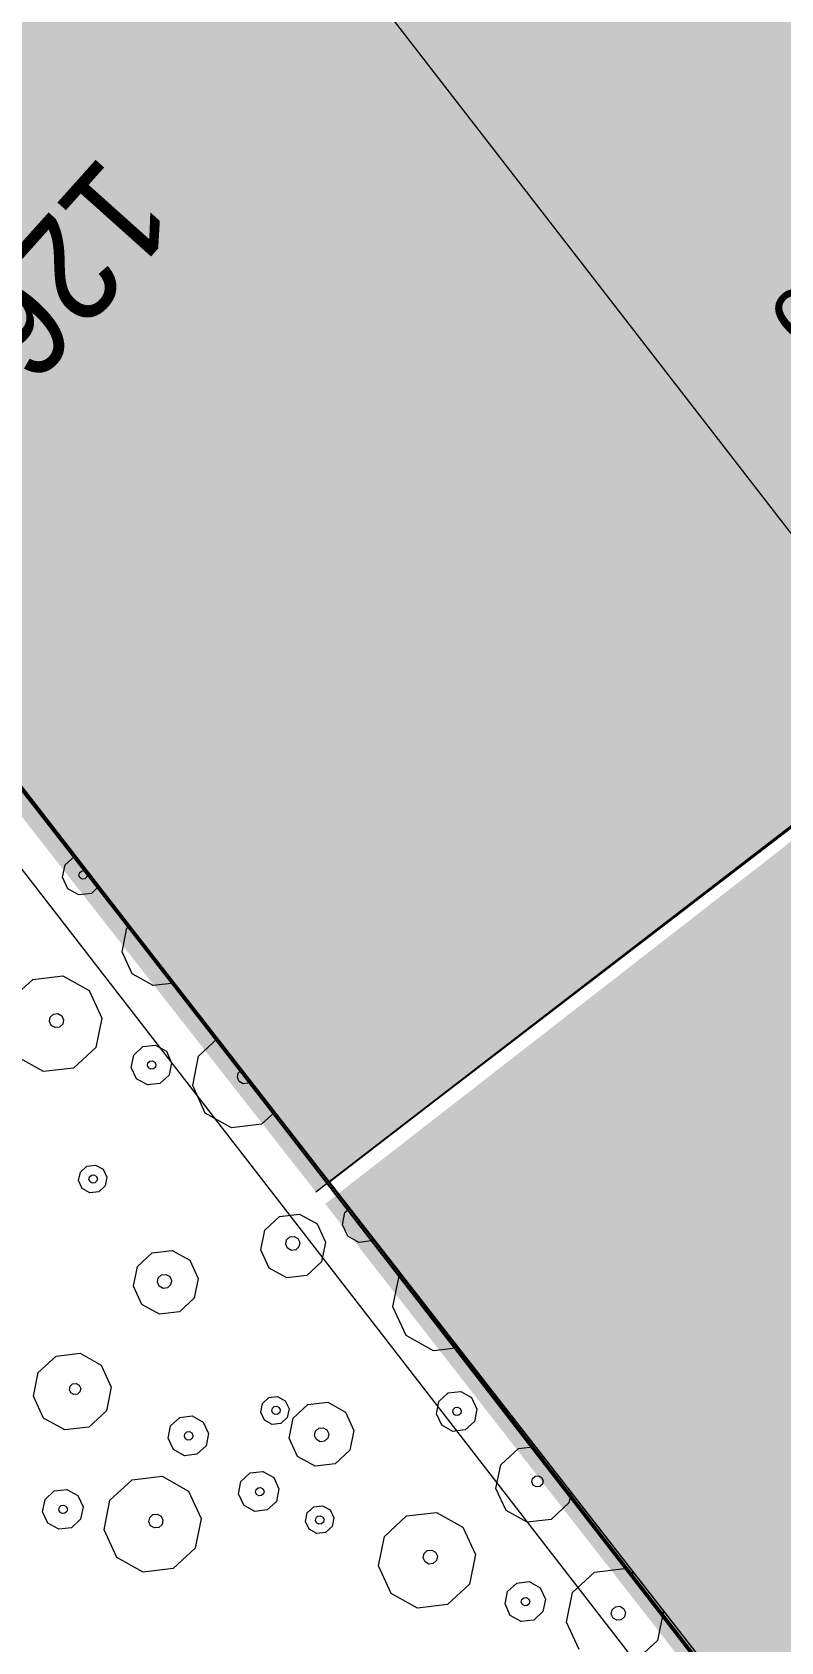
# Model space of a CAD drawing. Header units: metres. Extents: x -2858 to 512, y -1995 to 1252.
# Drawn here: x -559.71 to -556.77, y 406.82 to 413.15 of the extents above; entities that cross this region are included whole.
import ezdxf
from ezdxf.enums import TextEntityAlignment as Align
from ezdxf.lldxf.tags import DXFTag

# ---------------------------------------------------------------- set-up
doc = ezdxf.new("R2010")
doc.units = ezdxf.units.M
for name, color, linetype in [('Calque commun', 7, 'Continuous'), ('Calque11', 7, 'Continuous'), ('Calque15', 7, 'Continuous'), ('Calque17', 7, 'Continuous'), ('Textes', 7, 'Continuous')]:
    doc.layers.add(name, color=color, linetype=linetype)
doc.styles.add('Arial12', font='arial.ttf', dxfattribs={"width": 0.9, "height": 0.41584})
doc.styles.add('Arial18', font='arial.ttf', dxfattribs={"height": 0.309252})
tags = doc.linetypes.add('DASHDOT2', pattern=[0.5, 0.25, -0.125, 0, -0.125]).pattern_tags.tags
tags[10:11] = [DXFTag(74, 4), DXFTag(75, 0), DXFTag(340, '0'), DXFTag(46, 1.0), DXFTag(50, 0.0), DXFTag(44, 0.0), DXFTag(45, 0.0)]
tags[8:9] = [DXFTag(74, 4), DXFTag(75, 0), DXFTag(340, '0'), DXFTag(46, 1.0), DXFTag(50, 0.0), DXFTag(44, 0.0), DXFTag(45, 0.0)]
tags[6:7] = [DXFTag(74, 4), DXFTag(75, 0), DXFTag(340, '0'), DXFTag(46, 1.0), DXFTag(50, 0.0), DXFTag(44, 0.0), DXFTag(45, 0.0)]
tags[4:5] = [DXFTag(74, 4), DXFTag(75, 0), DXFTag(340, '0'), DXFTag(46, 1.0), DXFTag(50, 0.0), DXFTag(44, 0.0), DXFTag(45, 0.0)]
tags = doc.linetypes.add('HIDDEN', pattern=[0.375, 0.25, -0.125]).pattern_tags.tags
tags[6:7] = [DXFTag(74, 4), DXFTag(75, 0), DXFTag(340, '0'), DXFTag(46, 1.0), DXFTag(50, 0.0), DXFTag(44, 0.0), DXFTag(45, 0.0)]
tags[4:5] = [DXFTag(74, 4), DXFTag(75, 0), DXFTag(340, '0'), DXFTag(46, 1.0), DXFTag(50, 0.0), DXFTag(44, 0.0), DXFTag(45, 0.0)]
tags = doc.linetypes.add('HIDDENX2', pattern=[0.75, 0.5, -0.25]).pattern_tags.tags
tags[6:7] = [DXFTag(74, 4), DXFTag(75, 0), DXFTag(340, '0'), DXFTag(46, 1.0), DXFTag(50, 0.0), DXFTag(44, 0.0), DXFTag(45, 0.0)]
tags[4:5] = [DXFTag(74, 4), DXFTag(75, 0), DXFTag(340, '0'), DXFTag(46, 1.0), DXFTag(50, 0.0), DXFTag(44, 0.0), DXFTag(45, 0.0)]

# ---------------------------------------------------------------- blocks, each defined once
blk = doc.blocks.new('toitvillacinqbismi')
at = {"layer": 'Calque commun', "color": 9, "linetype": 'Continuous', "lineweight": -2}
mesh = blk.add_polyface(dxfattribs=at)
corners = [(-2.8069, 24.5933), (-2.8069, 26.4286), (-9.4069, 24.5933), (10.4215, 26.4286), (-2.7879, 33.5933), (17.0215, 33.5933), (17.0215, 24.5933), (-2.7879, 35.4286), (10.412, 33.5933), (10.4215, 24.5933), (10.412, 35.4286), (-9.3974, 33.5933), (17.8815, 39.3192), (17.8815, 45.9286), (8.8815, 45.9286), (8.8815, 39.3192)]
mesh.append_faces([[corners[k] for k in face] for face in [(12, 13, 14, 15)]], dxfattribs={"color": 9})
mesh.append_faces([[corners[k] for k in face] for face in [(3, 4, 1), (5, 3, 6), (11, 1, 4)]], dxfattribs={"vtx0": -1, "vtx1": -1, "color": 9})
mesh.append_faces([[corners[k] for k in face] for face in [(3, 8, 4)]], dxfattribs={"vtx0": -1, "vtx1": -1, "vtx2": -1, "color": 9})
mesh.append_faces([[corners[k] for k in face] for face in [(0, 1, 2)]], dxfattribs={"vtx1": -1, "color": 9})
mesh.append_faces([[corners[k] for k in face] for face in [(7, 4, 8), (11, 2, 1), (5, 8, 3)]], dxfattribs={"vtx1": -1, "vtx2": -1, "color": 9})
mesh.append_faces([[corners[k] for k in face] for face in [(3, 9, 6), (8, 10, 7)]], dxfattribs={"vtx2": -1, "color": 9})
blk = doc.blocks.new('geometrebondepartleger')
at = {"layer": 'Calque commun', "color": 3, "linetype": 'HIDDEN', "lineweight": 18}
blk.add_line((127.6994, 67.7265), (142.0277, 145.8978), dxfattribs=at)
at = {"layer": 'Calque commun', "color": 10, "linetype": 'DASHDOT2', "lineweight": 18, "flags": 128}
blk.add_lwpolyline([(45.2867, 98.0868), (42.9361, 93.8756), (22.4919, 69.3549), (46.896, 54.8213), (60.0219, 76.4824), (130.1549, 64.2531), (145.3143, 148.376), (109.3485, 154.881), (91.263, 130.1164), (87.3779, 124.8321), (86.3313, 123.2789), (83.8109, 118.8118), (74.9183, 102.5858), (72.6157, 98.3586), (63.0649, 85.9136), (45.1583, 97.9611)], close=True, dxfattribs=at)
at = {"layer": 'Calque11', "color": 7, "linetype": 'Continuous', "lineweight": 9}
blk.add_polyline3d([(125.0277, 35.9078, 79), (133.3383, 81.851, 79), (145.3136, 148.3761, 79)], dxfattribs=at)
at = {"layer": 'Calque17', "color": 1, "linetype": 'Continuous', "lineweight": 9}
for points in [[(125.174, 36.6886, 79), (126.5286, 44.1348, 79), (125.0378, 35.9435, 79), (126.4161, 43.4883, 79), (128.681, 56.0642, 79), (129.9759, 63.1341, 79), (132.1933, 75.6042, 79), (133.3383, 81.851, 79), (135.2222, 92.3412, 79), (136.4776, 99.3268, 79), (138.1727, 108.7115, 79), (140.4846, 121.4626, 79), (141.0933, 124.9318, 79)], [(125.3707, 36.6528, 79), (126.7254, 44.0992, 79), (125.2346, 35.9078, 79), (126.6129, 43.4526, 79), (128.8778, 56.0285, 79), (130.1727, 63.0986, 79), (132.3901, 75.5687, 79), (133.5351, 81.8153, 79), (135.4191, 92.3058, 79), (136.6745, 99.2914, 79), (138.3695, 108.676, 79), (140.6815, 121.4274, 79), (141.2903, 124.8972, 79)]]:
    blk.add_polyline3d(points, dxfattribs=at)
at = {"layer": 'Calque15', "color": 1, "linetype": 'ByBlock', "lineweight": -2, "style": 'Arial12', "width": 0.9}
blk.add_text('126.33', height=0.41584, dxfattribs=at).set_placement((130.3981, 76.0862, 205.3307), align=Align.TOP_LEFT)
blk = doc.blocks.new('pattern')
at = {"layer": 'Calque commun', "color": 54, "linetype": 'Continuous', "lineweight": 9}
for p, q in [((62.966, 69.8137), (63.0682, 69.874)), ((63.0682, 69.874), (63.1863, 69.8628)), ((62.9657, 69.8131), (62.966, 69.8137)), ((63.071, 69.7065), (63.0859, 69.7153)), ((63.0859, 69.7153), (63.1031, 69.7136)), ((63.1031, 69.7136), (63.1161, 69.7022)), ((63.0641, 69.6906), (63.071, 69.7065)), ((63.0678, 69.6737), (63.0641, 69.6906)), ((63.0808, 69.6623), (63.0678, 69.6737)), ((63.098, 69.6606), (63.0808, 69.6623)), ((63.1129, 69.6694), (63.098, 69.6606)), ((63.1198, 69.6853), (63.1129, 69.6694)), ((63.1161, 69.7022), (63.1198, 69.6853)), ((63.3011, 69.6684), (63.2539, 69.5595)), ((62.9446, 69.589), (62.934, 69.6368)), ((63.0335, 69.5105), (62.9446, 69.589)), ((63.2539, 69.5595), (63.1517, 69.4992)), ((63.1517, 69.4992), (63.0335, 69.5105)), ((63.2419, 69.4377), (63.2844, 69.4628)), ((63.2844, 69.4628), (63.3337, 69.4581)), ((63.2222, 69.3923), (63.2419, 69.4377)), ((63.2885, 69.3967), (63.2975, 69.402)), ((63.2975, 69.402), (63.3078, 69.401)), ((63.3078, 69.401), (63.3156, 69.3941)), ((63.3337, 69.4581), (63.3707, 69.4254)), ((63.3707, 69.4254), (63.3815, 69.3771)), ((63.2329, 69.344), (63.2222, 69.3923)), ((63.27, 69.3113), (63.2329, 69.344)), ((63.2844, 69.3872), (63.2885, 69.3967)), ((63.2866, 69.3771), (63.2844, 69.3872)), ((63.2944, 69.3702), (63.2866, 69.3771)), ((63.3048, 69.3692), (63.2944, 69.3702)), ((63.3137, 69.3745), (63.3048, 69.3692)), ((63.3178, 69.384), (63.3137, 69.3745)), ((63.3156, 69.3941), (63.3178, 69.384)), ((63.3815, 69.3771), (63.3618, 69.3318)), ((63.3192, 69.3066), (63.27, 69.3113)), ((63.3618, 69.3318), (63.3192, 69.3066)), ((62.8609, 69.2317), (62.8987, 69.2539)), ((62.8987, 69.2539), (62.9932, 69.2449)), ((62.9932, 69.2449), (63.0643, 69.1821)), ((63.0643, 69.1821), (63.085, 69.0895)), ((63.2945, 69.1157), (63.3966, 69.1761)), ((63.3966, 69.1761), (63.5148, 69.1648)), ((63.5148, 69.1648), (63.6037, 69.0863)), ((62.8954, 69.1072), (62.9009, 69.1199)), ((62.8984, 69.0937), (62.8954, 69.1072)), ((62.9088, 69.0845), (62.8984, 69.0937)), ((62.9009, 69.1199), (62.9128, 69.127)), ((62.9226, 69.0832), (62.9088, 69.0845)), ((62.9128, 69.127), (62.9266, 69.1256)), ((62.9345, 69.0903), (62.9226, 69.0832)), ((62.9266, 69.1256), (62.937, 69.1165)), ((62.94, 69.103), (62.9345, 69.0903)), ((62.937, 69.1165), (62.94, 69.103)), ((63.085, 69.0895), (63.0472, 69.0024)), ((63.2472, 69.0069), (63.2945, 69.1157)), ((63.6037, 69.0863), (63.6295, 68.9705)), ((63.3994, 69.0085), (63.4143, 69.0173)), ((63.4143, 69.0173), (63.4316, 69.0157)), ((62.871, 68.9631), (62.8205, 69.0076)), ((62.9655, 68.9541), (62.871, 68.9631)), ((63.0472, 69.0024), (62.9655, 68.9541)), ((63.2731, 68.8911), (63.2472, 69.0069)), ((63.3925, 68.9927), (63.3994, 69.0085)), ((63.3963, 68.9758), (63.3925, 68.9927)), ((63.4093, 68.9643), (63.3963, 68.9758)), ((63.4265, 68.9627), (63.4093, 68.9643)), ((63.4414, 68.9715), (63.4265, 68.9627)), ((63.4316, 69.0157), (63.4445, 69.0042)), ((63.4483, 68.9874), (63.4414, 68.9715)), ((63.4445, 69.0042), (63.4483, 68.9874)), ((63.6295, 68.9705), (63.5823, 68.8616)), ((63.362, 68.8125), (63.2731, 68.8911)), ((63.5823, 68.8616), (63.4801, 68.8013)), ((63.4801, 68.8013), (63.362, 68.8125)), ((62.8451, 68.693), (62.8648, 68.7384)), ((62.8648, 68.7384), (62.9074, 68.7635)), ((62.9074, 68.7635), (62.9566, 68.7588)), ((62.9115, 68.6974), (62.9204, 68.7027)), ((62.9204, 68.7027), (62.9307, 68.7017)), ((62.9307, 68.7017), (62.9385, 68.6948)), ((62.9566, 68.7588), (62.9937, 68.7261)), ((62.9937, 68.7261), (63.0044, 68.6778)), ((62.8559, 68.6448), (62.8451, 68.693)), ((62.8929, 68.612), (62.8559, 68.6448)), ((62.9073, 68.6879), (62.9115, 68.6974)), ((62.9096, 68.6778), (62.9073, 68.6879)), ((62.9174, 68.6709), (62.9096, 68.6778)), ((62.9277, 68.6699), (62.9174, 68.6709)), ((62.9366, 68.6752), (62.9277, 68.6699)), ((62.9408, 68.6847), (62.9366, 68.6752)), ((62.9385, 68.6948), (62.9408, 68.6847)), ((63.0044, 68.6778), (62.9847, 68.6325)), ((62.9422, 68.6073), (62.8929, 68.612)), ((62.9847, 68.6325), (62.9422, 68.6073)), ((63.5453, 68.5731), (63.5591, 68.6048)), ((63.5591, 68.6048), (63.5889, 68.6224)), ((63.5848, 68.5703), (63.5889, 68.5798)), ((63.5889, 68.6224), (63.6234, 68.6191)), ((63.5889, 68.5798), (63.5979, 68.5851)), ((63.5979, 68.5851), (63.6082, 68.5841)), ((63.6082, 68.5841), (63.616, 68.5773)), ((63.616, 68.5773), (63.6182, 68.5671)), ((63.6234, 68.6191), (63.6493, 68.5962)), ((63.6493, 68.5962), (63.6568, 68.5624)), ((62.7334, 68.5243), (62.8079, 68.4585)), ((63.5529, 68.5393), (63.5453, 68.5731)), ((63.5788, 68.5164), (63.5529, 68.5393)), ((63.6133, 68.5131), (63.5788, 68.5164)), ((63.5871, 68.5602), (63.5848, 68.5703)), ((63.5948, 68.5533), (63.5871, 68.5602)), ((63.6052, 68.5523), (63.5948, 68.5533)), ((63.6141, 68.5576), (63.6052, 68.5523)), ((63.6431, 68.5307), (63.6133, 68.5131)), ((63.6182, 68.5671), (63.6141, 68.5576)), ((63.6568, 68.5624), (63.6431, 68.5307)), ((62.8079, 68.4585), (62.8348, 68.3379)), ((63.2504, 68.4338), (63.3185, 68.474)), ((63.3185, 68.474), (63.3973, 68.4665)), ((63.3973, 68.4665), (63.4566, 68.4141)), ((63.2189, 68.3612), (63.2504, 68.4338)), ((63.4566, 68.4141), (63.4738, 68.3369)), ((63.6181, 68.3681), (63.6607, 68.3933)), ((63.6607, 68.3933), (63.7099, 68.3886)), ((63.7099, 68.3886), (63.747, 68.3559)), ((62.8348, 68.3379), (62.7856, 68.2244)), ((63.2361, 68.284), (63.2189, 68.3612)), ((63.3192, 68.3535), (63.326, 68.3694)), ((63.3229, 68.3366), (63.3192, 68.3535)), ((63.3359, 68.3252), (63.3229, 68.3366)), ((63.326, 68.3694), (63.3409, 68.3782)), ((63.3531, 68.3235), (63.3359, 68.3252)), ((63.3409, 68.3782), (63.3582, 68.3765)), ((63.368, 68.3323), (63.3531, 68.3235)), ((63.3582, 68.3765), (63.3711, 68.3651)), ((63.3749, 68.3482), (63.368, 68.3323)), ((63.3711, 68.3651), (63.3749, 68.3482)), ((63.4738, 68.3369), (63.4423, 68.2643)), ((63.5984, 68.3228), (63.6181, 68.3681)), ((63.6092, 68.2745), (63.5984, 68.3228)), ((63.6594, 68.3206), (63.6635, 68.3301)), ((63.6635, 68.3301), (63.6724, 68.3354)), ((63.6724, 68.3354), (63.6828, 68.3344)), ((63.6828, 68.3344), (63.6905, 68.3275)), ((63.6905, 68.3275), (63.6928, 68.3174)), ((63.747, 68.3559), (63.7577, 68.3076)), ((63.2954, 68.2316), (63.2361, 68.284)), ((63.4423, 68.2643), (63.3742, 68.2241)), ((63.6463, 68.2418), (63.6092, 68.2745)), ((63.6616, 68.3104), (63.6594, 68.3206)), ((63.6694, 68.3036), (63.6616, 68.3104)), ((63.6797, 68.3026), (63.6694, 68.3036)), ((63.6887, 68.3079), (63.6797, 68.3026)), ((63.6928, 68.3174), (63.6887, 68.3079)), ((63.7381, 68.2622), (63.6955, 68.2371)), ((63.7577, 68.3076), (63.7381, 68.2622)), ((63.9085, 68.2173), (64.0107, 68.2777)), ((64.0107, 68.2777), (64.1288, 68.2664)), ((64.1288, 68.2664), (64.2178, 68.1879)), ((62.7856, 68.2244), (62.6792, 68.1616)), ((63.3742, 68.2241), (63.2954, 68.2316)), ((63.3567, 68.1873), (63.3865, 68.2049)), ((63.3865, 68.2049), (63.421, 68.2016)), ((63.421, 68.2016), (63.4469, 68.1787)), ((63.6955, 68.2371), (63.6463, 68.2418)), ((63.8613, 68.1085), (63.9085, 68.2173)), ((62.6792, 68.1616), (62.6682, 68.1627)), ((63.343, 68.1555), (63.3567, 68.1873)), ((63.3505, 68.1218), (63.343, 68.1555)), ((63.3786, 68.1552), (63.3827, 68.1647)), ((63.3809, 68.145), (63.3786, 68.1552)), ((63.3886, 68.1382), (63.3809, 68.145)), ((63.3827, 68.1647), (63.3917, 68.17)), ((63.399, 68.1372), (63.3886, 68.1382)), ((63.3917, 68.17), (63.402, 68.169)), ((63.4079, 68.1424), (63.399, 68.1372)), ((63.402, 68.169), (63.4098, 68.1621)), ((63.4121, 68.152), (63.4079, 68.1424)), ((63.4098, 68.1621), (63.4121, 68.152)), ((63.4544, 68.1449), (63.4407, 68.1132)), ((63.4469, 68.1787), (63.4544, 68.1449)), ((64.2178, 68.1879), (64.2436, 68.0721)), ((63.3764, 68.0989), (63.3505, 68.1218)), ((63.4109, 68.0956), (63.3764, 68.0989)), ((63.4407, 68.1132), (63.4109, 68.0956)), ((63.8871, 67.9926), (63.8613, 68.1085)), ((64.0066, 68.0943), (64.0135, 68.1101)), ((64.0103, 68.0774), (64.0066, 68.0943)), ((64.0233, 68.0659), (64.0103, 68.0774)), ((64.0135, 68.1101), (64.0284, 68.1189)), ((64.0284, 68.1189), (64.0456, 68.1173)), ((64.0554, 68.0731), (64.0405, 68.0643)), ((64.0456, 68.1173), (64.0586, 68.1058)), ((64.0623, 68.0889), (64.0554, 68.0731)), ((64.0586, 68.1058), (64.0623, 68.0889)), ((64.2436, 68.0721), (64.1964, 67.9632)), ((63.6204, 67.9709), (63.64, 68.0163)), ((63.64, 68.0163), (63.6826, 68.0414)), ((63.6826, 68.0414), (63.7318, 68.0367)), ((63.7318, 68.0367), (63.7689, 68.004)), ((64.0405, 68.0643), (64.0233, 68.0659)), ((62.6369, 67.9893), (62.65, 67.9881)), ((62.65, 67.9881), (62.687, 67.9554)), ((62.687, 67.9554), (62.6978, 67.9071)), ((63.6311, 67.9227), (63.6204, 67.9709)), ((63.6826, 67.9658), (63.6867, 67.9753)), ((63.6848, 67.9557), (63.6826, 67.9658)), ((63.6926, 67.9488), (63.6848, 67.9557)), ((63.6867, 67.9753), (63.6956, 67.9806)), ((63.7029, 67.9478), (63.6926, 67.9488)), ((63.6956, 67.9806), (63.706, 67.9796)), ((63.7119, 67.9531), (63.7029, 67.9478)), ((63.706, 67.9796), (63.7138, 67.9727)), ((63.716, 67.9626), (63.7119, 67.9531)), ((63.7138, 67.9727), (63.716, 67.9626)), ((63.7797, 67.9557), (63.76, 67.9104)), ((63.7689, 68.004), (63.7797, 67.9557)), ((63.976, 67.9141), (63.8871, 67.9926)), ((64.1964, 67.9632), (64.0942, 67.9028)), ((62.6211, 67.8992), (62.6207, 67.8992)), ((62.63, 67.9044), (62.6211, 67.8992)), ((62.6261, 67.9292), (62.6319, 67.9241)), ((62.6341, 67.914), (62.63, 67.9044)), ((62.6319, 67.9241), (62.6341, 67.914)), ((62.6978, 67.9071), (62.6781, 67.8617)), ((62.7732, 67.8573), (62.8413, 67.8975)), ((62.8413, 67.8975), (62.9201, 67.89)), ((62.9201, 67.89), (62.9794, 67.8376)), ((63.6682, 67.8899), (63.6311, 67.9227)), ((63.7174, 67.8852), (63.6682, 67.8899)), ((63.76, 67.9104), (63.7174, 67.8852)), ((64.0942, 67.9028), (63.976, 67.9141)), ((62.6355, 67.8366), (62.6098, 67.839)), ((62.6781, 67.8617), (62.6355, 67.8366)), ((62.7417, 67.7847), (62.7732, 67.8573)), ((62.9794, 67.8376), (62.9966, 67.7604)), ((64.1647, 67.796), (64.1844, 67.8413)), ((64.1844, 67.8413), (64.2269, 67.8665)), ((64.2269, 67.8665), (64.2762, 67.8618)), ((64.2762, 67.8618), (64.3132, 67.829)), ((64.3132, 67.829), (64.324, 67.7808)), ((62.7589, 67.7075), (62.7417, 67.7847)), ((62.8347, 67.7673), (62.8416, 67.7832)), ((62.8385, 67.7504), (62.8347, 67.7673)), ((62.8416, 67.7832), (62.8565, 67.792)), ((62.8565, 67.792), (62.8737, 67.7904)), ((62.8737, 67.7904), (62.8867, 67.7789)), ((62.8905, 67.762), (62.8836, 67.7461)), ((62.8867, 67.7789), (62.8905, 67.762)), ((62.9966, 67.7604), (62.9651, 67.6878)), ((64.1754, 67.7477), (64.1647, 67.796)), ((64.2269, 67.7908), (64.231, 67.8004)), ((64.2291, 67.7807), (64.2269, 67.7908)), ((64.2369, 67.7738), (64.2291, 67.7807)), ((64.231, 67.8004), (64.24, 67.8056)), ((64.2473, 67.7728), (64.2369, 67.7738)), ((64.24, 67.8056), (64.2503, 67.8046)), ((64.2562, 67.7781), (64.2473, 67.7728)), ((64.2503, 67.8046), (64.2581, 67.7978)), ((64.2603, 67.7876), (64.2562, 67.7781)), ((64.2581, 67.7978), (64.2603, 67.7876)), ((64.324, 67.7808), (64.3043, 67.7354)), ((62.8182, 67.6551), (62.7589, 67.7075)), ((62.8515, 67.739), (62.8385, 67.7504)), ((62.8687, 67.7373), (62.8515, 67.739)), ((62.8836, 67.7461), (62.8687, 67.7373)), ((64.2125, 67.715), (64.1754, 67.7477)), ((64.2617, 67.7103), (64.2125, 67.715)), ((64.3043, 67.7354), (64.2617, 67.7103)), ((62.897, 67.6476), (62.8182, 67.6551)), ((62.9651, 67.6878), (62.897, 67.6476)), ((63.7594, 67.6093), (63.8412, 67.6576)), ((63.8412, 67.6576), (63.9357, 67.6486)), ((63.9357, 67.6486), (64.0068, 67.5858)), ((63.1823, 67.5071), (63.2138, 67.5797)), ((63.2138, 67.5797), (63.2819, 67.6199)), ((63.2819, 67.6199), (63.3607, 67.6124)), ((63.3607, 67.6124), (63.42, 67.5601)), ((63.7217, 67.5222), (63.7594, 67.6093)), ((64.0068, 67.5858), (64.0275, 67.4931)), ((63.1995, 67.4299), (63.1823, 67.5071)), ((63.2827, 67.4913), (63.2896, 67.5071)), ((63.2896, 67.5071), (63.3045, 67.5159)), ((63.3045, 67.5159), (63.3218, 67.5143)), ((63.3218, 67.5143), (63.3347, 67.5029)), ((63.3347, 67.5029), (63.3385, 67.486)), ((63.42, 67.5601), (63.4372, 67.4828)), ((63.7423, 67.4296), (63.7217, 67.5222)), ((63.8379, 67.5109), (63.8434, 67.5236)), ((63.8409, 67.4973), (63.8379, 67.5109)), ((63.8434, 67.5236), (63.8553, 67.5306)), ((63.8553, 67.5306), (63.8691, 67.5293)), ((63.8691, 67.5293), (63.8795, 67.5201)), ((63.8825, 67.5066), (63.877, 67.4939)), ((63.8795, 67.5201), (63.8825, 67.5066)), ((63.2865, 67.4744), (63.2827, 67.4913)), ((63.2995, 67.4629), (63.2865, 67.4744)), ((63.3167, 67.4613), (63.2995, 67.4629)), ((63.3316, 67.4701), (63.3167, 67.4613)), ((63.3385, 67.486), (63.3316, 67.4701)), ((63.4372, 67.4828), (63.4057, 67.4103)), ((63.8513, 67.4882), (63.8409, 67.4973)), ((63.8651, 67.4869), (63.8513, 67.4882)), ((63.877, 67.4939), (63.8651, 67.4869)), ((64.0275, 67.4931), (63.9897, 67.406)), ((63.2588, 67.3775), (63.1995, 67.4299)), ((63.3376, 67.37), (63.2588, 67.3775)), ((63.4057, 67.4103), (63.3376, 67.37)), ((63.8135, 67.3667), (63.7423, 67.4296)), ((63.9897, 67.406), (63.908, 67.3577)), ((62.5249, 67.368), (62.5956, 67.3612)), ((62.5956, 67.3612), (62.6846, 67.2827)), ((63.908, 67.3577), (63.8135, 67.3667)), ((62.6846, 67.2827), (62.7104, 67.1669)), ((62.4971, 67.2136), (62.5124, 67.2121)), ((62.5124, 67.2121), (62.5254, 67.2006)), ((62.5292, 67.1837), (62.5223, 67.1679)), ((62.5254, 67.2006), (62.5292, 67.1837)), ((62.4901, 67.1607), (62.4879, 67.1627)), ((62.5074, 67.1591), (62.4901, 67.1607)), ((62.5223, 67.1679), (62.5074, 67.1591)), ((62.7104, 67.1669), (62.6632, 67.058)), ((62.6632, 67.058), (62.561, 66.9977)), ((63.1566, 67.0472), (63.1864, 67.0648)), ((63.1864, 67.0648), (63.2208, 67.0615)), ((63.2208, 67.0615), (63.2468, 67.0386)), ((62.561, 66.9977), (62.4599, 67.0073)), ((63.1428, 67.0154), (63.1566, 67.0472)), ((63.1503, 66.9817), (63.1428, 67.0154)), ((63.1806, 67.0126), (63.1847, 67.0221)), ((63.1828, 67.0024), (63.1806, 67.0126)), ((63.1906, 66.9956), (63.1828, 67.0024)), ((63.1847, 67.0221), (63.1936, 67.0274)), ((63.2009, 66.9946), (63.1906, 66.9956)), ((63.1936, 67.0274), (63.204, 67.0264)), ((63.2099, 66.9999), (63.2009, 66.9946)), ((63.204, 67.0264), (63.2118, 67.0195)), ((63.214, 67.0094), (63.2099, 66.9999)), ((63.2118, 67.0195), (63.214, 67.0094)), ((63.2543, 67.0048), (63.2405, 66.9731)), ((63.2468, 67.0386), (63.2543, 67.0048)), ((62.6315, 66.8908), (62.6512, 66.9361)), ((62.6512, 66.9361), (62.6938, 66.9613)), ((62.6938, 66.9613), (62.743, 66.9566)), ((62.743, 66.9566), (62.78, 66.9238)), ((63.1763, 66.9587), (63.1503, 66.9817)), ((63.2107, 66.9555), (63.1763, 66.9587)), ((63.2405, 66.9731), (63.2107, 66.9555)), ((62.6423, 66.8425), (62.6315, 66.8908)), ((62.6937, 66.8856), (62.6978, 66.8952)), ((62.696, 66.8755), (62.6937, 66.8856)), ((62.7037, 66.8686), (62.696, 66.8755)), ((62.6978, 66.8952), (62.7068, 66.9004)), ((62.7141, 66.8676), (62.7037, 66.8686)), ((62.7068, 66.9004), (62.7171, 66.8995)), ((62.723, 66.8729), (62.7141, 66.8676)), ((62.7171, 66.8995), (62.7249, 66.8926)), ((62.7272, 66.8824), (62.723, 66.8729)), ((62.7249, 66.8926), (62.7272, 66.8824)), ((62.7908, 66.8756), (62.7711, 66.8302)), ((62.78, 66.9238), (62.7908, 66.8756)), ((62.6793, 66.8098), (62.6423, 66.8425)), ((62.7285, 66.8051), (62.6793, 66.8098)), ((62.7711, 66.8302), (62.7285, 66.8051)), ((62.4109, 66.7359), (62.4737, 66.6806)), ((62.4737, 66.6806), (62.4943, 66.5879)), ((62.6566, 66.5053), (62.7038, 66.6142)), ((62.7038, 66.6142), (62.806, 66.6745)), ((62.806, 66.6745), (62.9241, 66.6633)), ((62.9241, 66.6633), (63.013, 66.5847)), ((62.4943, 66.5879), (62.4565, 66.5008)), ((63.013, 66.5847), (63.0388, 66.4689)), ((62.4565, 66.5008), (62.3748, 66.4525)), ((62.6824, 66.3895), (62.6566, 66.5053)), ((62.8019, 66.4911), (62.8087, 66.507)), ((62.8056, 66.4742), (62.8019, 66.4911)), ((62.8087, 66.507), (62.8236, 66.5158)), ((62.8236, 66.5158), (62.8409, 66.5141)), ((62.8409, 66.5141), (62.8538, 66.5027)), ((62.8538, 66.5027), (62.8576, 66.4858)), ((62.3748, 66.4525), (62.3601, 66.4539)), ((62.8186, 66.4628), (62.8056, 66.4742)), ((62.8358, 66.4611), (62.8186, 66.4628)), ((62.8507, 66.4699), (62.8358, 66.4611)), ((62.8576, 66.4858), (62.8507, 66.4699)), ((62.7713, 66.311), (62.6824, 66.3895)), ((62.8895, 66.2997), (62.7713, 66.311)), ((62.3253, 66.2611), (62.3659, 66.2573)), ((62.3659, 66.2573), (62.403, 66.2246)), ((62.3167, 66.1863), (62.3208, 66.1959)), ((62.3189, 66.1762), (62.3167, 66.1863)), ((62.3267, 66.1693), (62.3189, 66.1762)), ((62.3208, 66.1959), (62.3297, 66.2011)), ((62.3297, 66.2011), (62.3401, 66.2002)), ((62.346, 66.1736), (62.337, 66.1684)), ((62.3401, 66.2002), (62.3478, 66.1933)), ((62.3501, 66.1832), (62.346, 66.1736)), ((62.3478, 66.1933), (62.3501, 66.1832)), ((62.4137, 66.1763), (62.3941, 66.1309)), ((62.403, 66.2246), (62.4137, 66.1763)), ((62.3023, 66.1105), (62.2987, 66.1136)), ((62.3515, 66.1058), (62.3023, 66.1105)), ((62.337, 66.1684), (62.3267, 66.1693)), ((62.3941, 66.1309), (62.3515, 66.1058))]:
    blk.add_line(p, q, dxfattribs=at)
at = {"layer": 'Calque commun', "color": 7, "linetype": 'Continuous', "lineweight": 9}
mesh = blk.add_polyface(dxfattribs=at)
corners = [(70.8497, 113.5412), (53.8349, 19.1692), (74.7282, 106.3237), (76.0435, 113.5984), (74.769, 106.1763), (58.8077, 18.2701), (114.1703, 105.207), (114.1703, 98.5387)]
mesh.append_faces([[corners[k] for k in face] for face in [(3, 4, 6)]], dxfattribs={"vtx0": -1, "vtx1": -1, "color": 7})
mesh.append_faces([[corners[k] for k in face] for face in [(3, 2, 4)]], dxfattribs={"vtx0": -1, "vtx2": -1, "color": 7})
mesh.append_faces([[corners[k] for k in face] for face in [(5, 2, 1)]], dxfattribs={"vtx1": -1, "color": 7})
mesh.append_faces([[corners[k] for k in face] for face in [(0, 1, 2), (3, 0, 2)]], dxfattribs={"vtx1": -1, "vtx2": -1, "color": 7})
mesh.append_faces([[corners[k] for k in face] for face in [(4, 7, 6)]], dxfattribs={"vtx2": -1, "color": 7})

msp = doc.modelspace()

# ---------------------------------------------------------------- hatches: boundary and pattern name
at = {"layer": 'Calque commun', "linetype": 'Continuous', "lineweight": 9}
h = msp.add_hatch(color=61, dxfattribs=at)
h.paths.add_polyline_path([(-567.9005, 420.4582), (-558.5984, 408.5922), (-551.8908, 413.7313), (-552.1235, 414.03), (-552.6151, 414.6611), (-553.1068, 415.2922), (-553.1053, 415.2933), (-552.2174, 414.1535), (-553.0363, 415.2016), (-555.1194, 413.5876), (-560.9379, 421.0973), (-555.7132, 425.1454), (-558.0656, 428.2066)])
h.paths.add_polyline_path([(-551.9027, 413.7496), (-551.8898, 413.733), (-551.8738, 413.7452)])
msp.add_hatch(color=61, dxfattribs=at).paths.add_polyline_path([(-558.5624, 408.5461), (-551.8916, 413.7323), (-551.6318, 413.3988), (-551.1402, 412.7677), (-550.6485, 412.1366), (-550.1568, 411.5055), (-549.6652, 410.8743), (-549.6637, 410.8755), (-552.6373, 408.5716), (-548.6413, 403.3854), (-552.3184, 400.5496)])

# ---------------------------------------------------------------- linework, layer by layer
at = {"layer": 'Calque commun', "color": 160, "linetype": 'ByBlock', "lineweight": -2}
for p, q in [((-567.7372, 420.4894), (-552.3943, 400.6679)), ((-551.9027, 413.7496), (-558.546, 408.6324))]:
    msp.add_line(p, q, dxfattribs=at)
at = {"layer": 'Calque commun', "color": 12, "linetype": 'Continuous', "lineweight": 9}
msp.add_line((-551.8738, 413.7452), (-558.5984, 408.5922), dxfattribs=at)
at = {"layer": 'Calque commun', "color": 20, "linetype": 'Continuous', "lineweight": 9}
msp.add_line((-551.8738, 413.7452), (-558.5984, 408.5922), dxfattribs=at)
at = {"layer": 'Calque commun', "color": 3, "linetype": 'HIDDENX2', "lineweight": 18, "extrusion": (0, 0, -1)}
msp.add_arc((494.5277, 544.1418), 162.6468, 258.823451, 321.396966, dxfattribs=at)
msp.add_arc((494.5277, 544.1418), 162.6468, 258.823451, 321.396966, dxfattribs=at)
msp.add_arc((494.5277, 544.1418), 162.6468, 258.823451, 321.396966, dxfattribs=at)

# ---------------------------------------------------------------- block references
at = {"layer": 'Calque commun', "color": 0, "linetype": 'ByBlock', "lineweight": -2, "rotation": 228.1617603435354}
for name, p in [('geometrebondepartleger', (-528.8356, 560.3039)), ('pattern', (-567.2453, 500.4263))]:
    msp.add_blockref(name, p, dxfattribs=at)
at = {"layer": 'Calque commun', "color": 0, "linetype": 'ByBlock', "lineweight": 9, "rotation": 217.7683001003761}
msp.add_blockref('toitvillacinqbismi', (-562.392, 450.7656), dxfattribs=at)

# ---------------------------------------------------------------- texts
at = {"layer": 'Textes', "color": 5, "linetype": 'ByBlock', "lineweight": -2, "style": 'Arial18'}
msp.add_text('TN 126.30', height=0.25335, rotation=227.49389, dxfattribs=at).set_placement((-555.776, 413.3099), align=Align.BOTTOM_LEFT)

doc.saveas('drawing.dxf')
